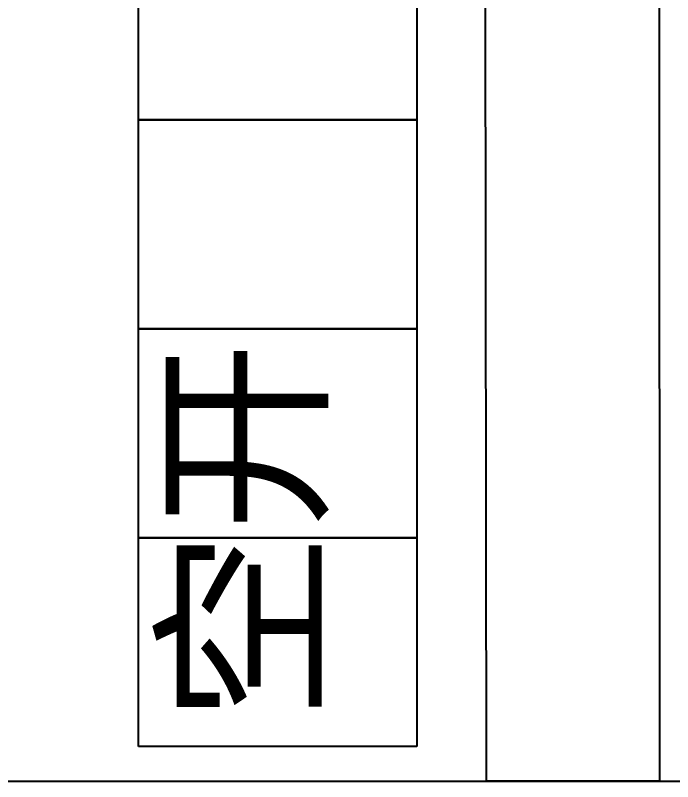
# Model space of a CAD drawing. Header units: inches. Extents: x -128 to 31549, y -2321 to 19035.
# Drawn here: x 1756.3 to 2058.5, y -1375.8 to -1023.6 of the extents above; entities that cross this region are included whole.
import ezdxf

# ---------------------------------------------------------------- set-up
doc = ezdxf.new("R2010")
doc.units = ezdxf.units.IN
doc.header["$MEASUREMENT"] = 0
doc.styles.add('样式 1', font='')
doc.styles.get('样式 1').set_extended_font_data('NSimSun')

# ---------------------------------------------------------------- blocks, each defined once
blk = doc.blocks.new('ADF')
at = {"color": 3}
for p, q in [((3590.19, -125), (4530.12, -124.12)), ((3590.2, -174.74), (3590.2, -125)), ((4530.12, -174.12), (3590.2, -174.74))]:
    blk.add_line(p, q, dxfattribs=at)
blk = doc.blocks.new('11')
at = {"color": 3}
blk.add_line((3590.04, 375.67), (3590.52, -1324.33), dxfattribs=at)
at = {"color": 0}
for p, q in [((3600.14, -25.03), (3660.14, -25.03)), ((3600.14, -105.03), (3600.14, -25.03)), ((3660.14, -25.03), (3660.14, -105.03)), ((3660.14, -25.03), (3720.14, -25.03)), ((3660.14, -105.03), (3660.14, -25.03)), ((3720.14, -25.03), (3720.14, -105.03)), ((3720.14, -25.03), (3780.14, -25.03)), ((3720.14, -105.03), (3720.14, -25.03)), ((3780.14, -25.03), (3780.14, -105.03)), ((3780.14, -25.03), (3840.14, -25.03)), ((3780.14, -105.03), (3780.14, -25.03)), ((3660.14, -105.03), (3600.14, -105.03)), ((3720.14, -105.03), (3660.14, -105.03)), ((3780.14, -105.03), (3720.14, -105.03)), ((3840.14, -105.03), (3780.14, -105.03))]:
    blk.add_line(p, q, dxfattribs=at)
at = {"color": 3}
blk.add_blockref('ADF', (0, 0), dxfattribs=at)
at = {"color": 0, "insert": (3607.39, -35.18), "char_height": 40, "width": 304.6234, "attachment_point": 1, "style": '样式 1'}
blk.add_mtext('{\\fSimSun|b0|i0|c134|p2;空开}', dxfattribs=at)

msp = doc.modelspace()

# ---------------------------------------------------------------- block references
at = {"color": 3, "xscale": 1.599999999999994, "yscale": 1.599999999999994, "zscale": 1.6, "rotation": 90}
msp.add_blockref('11', (1772.85, -7119.9), dxfattribs=at)

doc.saveas('drawing.dxf')
